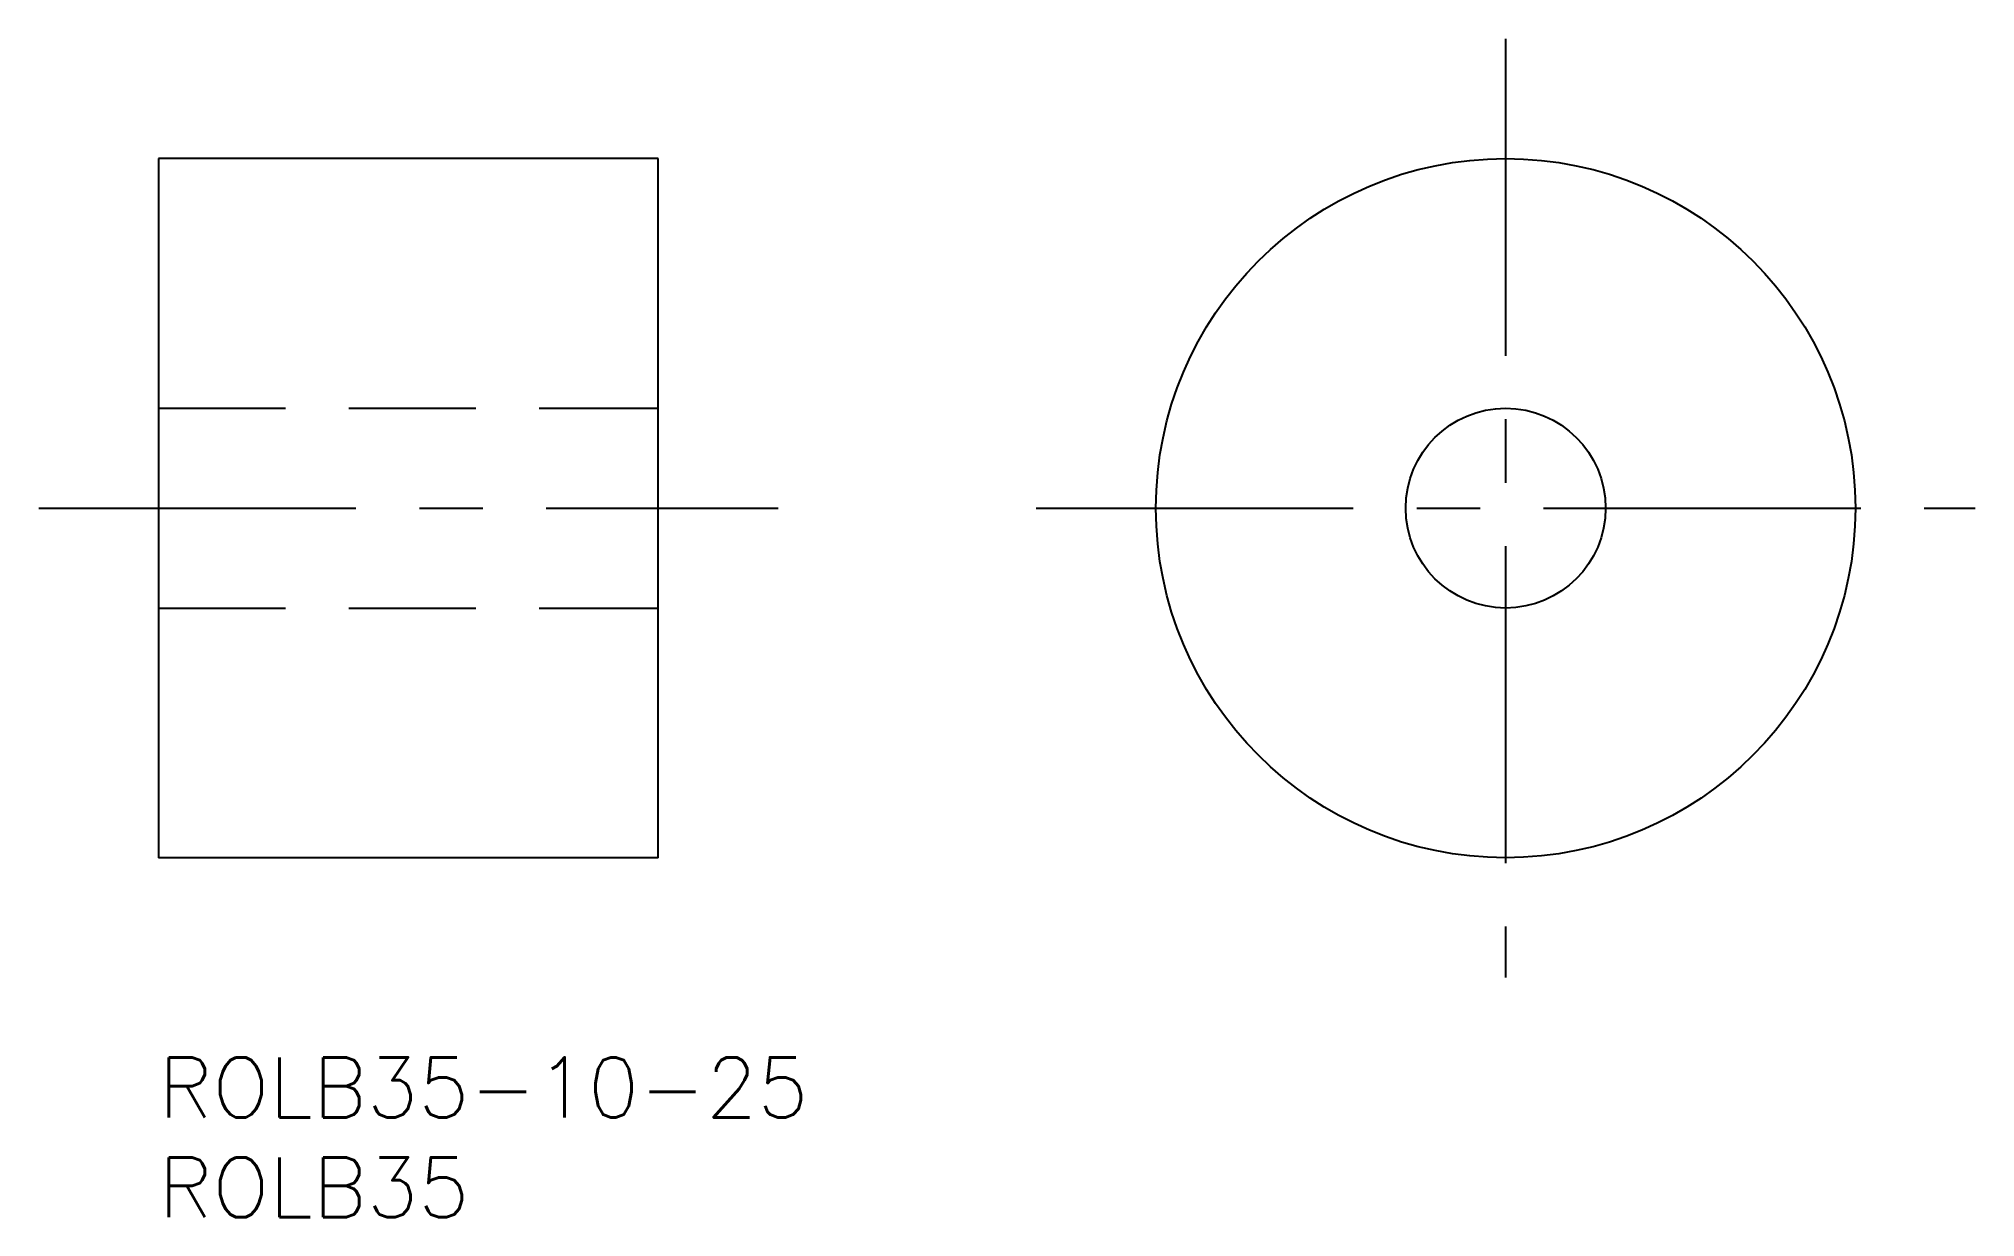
# Model space of a CAD drawing. Extents: x -6 to 90.9, y -8 to 51.
import ezdxf

# ---------------------------------------------------------------- set-up
doc = ezdxf.new("R2010")
doc.units = 0
doc.header["$LTSCALE"] = 0.5
doc.linetypes.add('CENTER', pattern=[50.8, 31.75, -6.35, 6.35, -6.35])
doc.linetypes.add('DASHED', pattern=[19.05, 12.7, -6.35])
for name, color, linetype in [('MSM_CENTER', 1, 'CENTER'), ('MSM_CONTINUOUS', 7, 'CONTINUOUS'), ('MSM_DASHED', 4, 'DASHED'), ('MSM_PART_NUMBER', 7, 'CONTINUOUS')]:
    doc.layers.add(name, color=color, linetype=linetype)
doc.styles.get("Standard").update_dxf_attribs({"font": 'txt.shx', "height": 3, "bigfont": 'bigfont.shx'})

# ---------------------------------------------------------------- blocks, each defined once
blk = doc.blocks.new('*U3')
at = {"layer": 'MSM_PART_NUMBER'}
blk.add_text('ROLB35-10-25', height=3, dxfattribs=at).set_placement((0, -3))
blk = doc.blocks.new('*U4')
at = {"layer": 'MSM_PART_NUMBER'}
blk.add_text('ROLB35', height=3, dxfattribs=at).set_placement((0, -8))

msp = doc.modelspace()

# ---------------------------------------------------------------- linework, layer by layer
at = {"layer": 'MSM_CENTER'}
for p, q in [((67.404, 51), (67.404, 4)), ((-6, 27.5), (31, 27.5)), ((43.904, 27.5), (90.904, 27.5))]:
    msp.add_line(p, q, dxfattribs=at)
at = {"layer": 'MSM_CONTINUOUS'}
for p, q in [((0, 45), (0, 10)), ((25, 45), (0, 45)), ((25, 10), (25, 45)), ((0, 27.5), (0, 27.5)), ((25, 10), (0, 10))]:
    msp.add_line(p, q, dxfattribs=at)
for radius in [17.5, 5]:
    msp.add_circle((67.404, 27.5), radius, dxfattribs=at)
at = {"layer": 'MSM_DASHED'}
for p, q in [((0, 32.5), (25, 32.5)), ((0, 22.5), (25, 22.5))]:
    msp.add_line(p, q, dxfattribs=at)

# ---------------------------------------------------------------- block references
at = {"layer": 'MSM_CONTINUOUS'}
for name in ['*U3', '*U4']:
    msp.add_blockref(name, (0, 0), dxfattribs=at)

doc.saveas('drawing.dxf')
